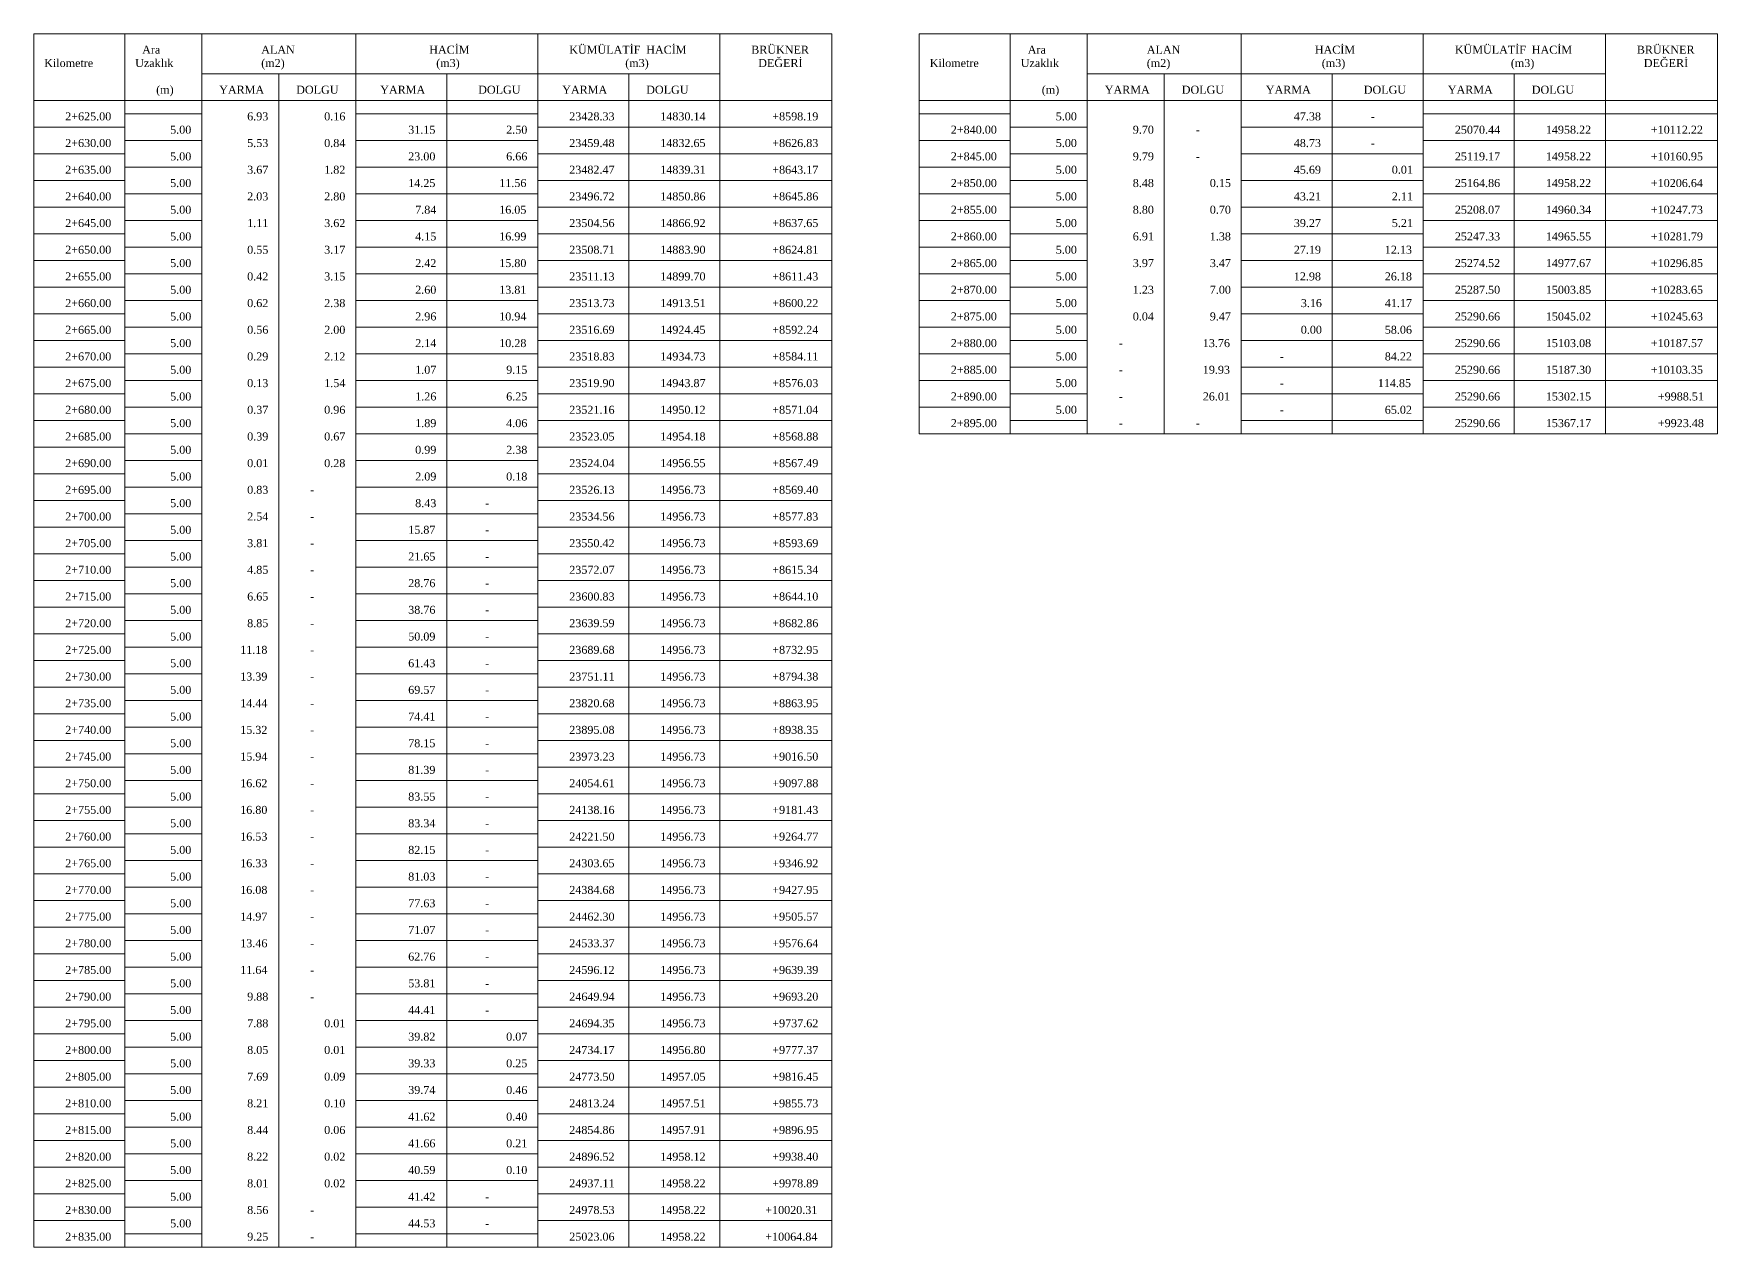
# Model space of a CAD drawing. Header units: metres. Extents: x 478603 to 489313, y 4282657 to 4289463.
# Drawn here: x 487408.7 to 487724.4, y 4288025 to 4288252.5 of the extents above; entities that cross this region are included whole.
import ezdxf

# ---------------------------------------------------------------- set-up
doc = ezdxf.new("R2010")
doc.units = ezdxf.units.M
for name, color, linetype, lineweight in [('TB_C', 96, 'Continuous', 0), ('TB_M', 18, 'Continuous', 0), ('TB_R', 1, 'Continuous', 0)]:
    doc.layers.add(name, color=color, linetype=linetype, lineweight=lineweight)
doc.styles.get("Standard").update_dxf_attribs({"font": 'times.ttf'})

msp = doc.modelspace()

# ---------------------------------------------------------------- linework, layer by layer
at = {"layer": 'TB_C'}
for p, q in [((487408.75, 4288252.51), (487558.37, 4288252.51)), ((487408.75, 4288252.51), (487408.75, 4288025.01)), ((487425.81, 4288252.51), (487425.81, 4288025.01)), ((487440.25, 4288252.51), (487440.25, 4288025.01)), ((487469.12, 4288252.51), (487469.12, 4288025.01)), ((487503.25, 4288252.51), (487503.25, 4288025.01)), ((487537.37, 4288252.51), (487537.37, 4288025.01)), ((487558.37, 4288252.51), (487558.37, 4288025.01)), ((487574.78, 4288252.51), (487724.41, 4288252.51)), ((487574.78, 4288252.51), (487574.78, 4288177.51)), ((487591.84, 4288252.51), (487591.84, 4288177.51)), ((487606.28, 4288252.51), (487606.28, 4288177.51)), ((487635.16, 4288252.51), (487635.16, 4288177.51)), ((487669.28, 4288252.51), (487669.28, 4288177.51)), ((487703.41, 4288252.51), (487703.41, 4288177.51)), ((487724.41, 4288252.51), (487724.41, 4288177.51)), ((487440.25, 4288245.01), (487537.37, 4288245.01)), ((487454.69, 4288245.01), (487454.69, 4288025.01)), ((487486.19, 4288245.01), (487486.19, 4288025.01)), ((487520.31, 4288245.01), (487520.31, 4288025.01)), ((487606.28, 4288245.01), (487703.41, 4288245.01)), ((487620.72, 4288245.01), (487620.72, 4288177.51)), ((487652.22, 4288245.01), (487652.22, 4288177.51)), ((487686.34, 4288245.01), (487686.34, 4288177.51)), ((487408.75, 4288240.01), (487558.37, 4288240.01)), ((487425.81, 4288237.51), (487440.25, 4288237.51)), ((487469.12, 4288237.51), (487503.25, 4288237.51)), ((487574.78, 4288240.01), (487724.41, 4288240.01)), ((487574.78, 4288237.51), (487591.84, 4288237.51)), ((487669.28, 4288237.51), (487724.41, 4288237.51)), ((487408.75, 4288235.01), (487425.81, 4288235.01)), ((487503.25, 4288235.01), (487558.37, 4288235.01)), ((487591.84, 4288235.01), (487606.28, 4288235.01)), ((487635.16, 4288235.01), (487669.28, 4288235.01)), ((487425.81, 4288232.51), (487440.25, 4288232.51)), ((487469.12, 4288232.51), (487503.25, 4288232.51)), ((487574.78, 4288232.51), (487591.84, 4288232.51)), ((487669.28, 4288232.51), (487724.41, 4288232.51)), ((487408.75, 4288230.01), (487425.81, 4288230.01)), ((487503.25, 4288230.01), (487558.37, 4288230.01)), ((487591.84, 4288230.01), (487606.28, 4288230.01)), ((487635.16, 4288230.01), (487669.28, 4288230.01)), ((487408.75, 4288225.01), (487425.81, 4288225.01)), ((487425.81, 4288227.51), (487440.25, 4288227.51)), ((487469.12, 4288227.51), (487503.25, 4288227.51)), ((487503.25, 4288225.01), (487558.37, 4288225.01)), ((487574.78, 4288227.51), (487591.84, 4288227.51)), ((487591.84, 4288225.01), (487606.28, 4288225.01)), ((487635.16, 4288225.01), (487669.28, 4288225.01)), ((487669.28, 4288227.51), (487724.41, 4288227.51)), ((487425.81, 4288222.51), (487440.25, 4288222.51)), ((487469.12, 4288222.51), (487503.25, 4288222.51)), ((487574.78, 4288222.51), (487591.84, 4288222.51)), ((487669.28, 4288222.51), (487724.41, 4288222.51)), ((487408.75, 4288220.01), (487425.81, 4288220.01)), ((487503.25, 4288220.01), (487558.37, 4288220.01)), ((487591.84, 4288220.01), (487606.28, 4288220.01)), ((487635.16, 4288220.01), (487669.28, 4288220.01)), ((487425.81, 4288217.51), (487440.25, 4288217.51)), ((487469.12, 4288217.51), (487503.25, 4288217.51)), ((487574.78, 4288217.51), (487591.84, 4288217.51)), ((487669.28, 4288217.51), (487724.41, 4288217.51)), ((487408.75, 4288215.01), (487425.81, 4288215.01)), ((487425.81, 4288212.51), (487440.25, 4288212.51)), ((487469.12, 4288212.51), (487503.25, 4288212.51)), ((487503.25, 4288215.01), (487558.37, 4288215.01)), ((487574.78, 4288212.51), (487591.84, 4288212.51)), ((487591.84, 4288215.01), (487606.28, 4288215.01)), ((487635.16, 4288215.01), (487669.28, 4288215.01)), ((487669.28, 4288212.51), (487724.41, 4288212.51)), ((487408.75, 4288210.01), (487425.81, 4288210.01)), ((487503.25, 4288210.01), (487558.37, 4288210.01)), ((487591.84, 4288210.01), (487606.28, 4288210.01)), ((487635.16, 4288210.01), (487669.28, 4288210.01)), ((487425.81, 4288207.51), (487440.25, 4288207.51)), ((487469.12, 4288207.51), (487503.25, 4288207.51)), ((487574.78, 4288207.51), (487591.84, 4288207.51)), ((487669.28, 4288207.51), (487724.41, 4288207.51)), ((487408.75, 4288205.01), (487425.81, 4288205.01)), ((487503.25, 4288205.01), (487558.37, 4288205.01)), ((487591.84, 4288205.01), (487606.28, 4288205.01)), ((487635.16, 4288205.01), (487669.28, 4288205.01)), ((487408.75, 4288200.01), (487425.81, 4288200.01)), ((487425.81, 4288202.51), (487440.25, 4288202.51)), ((487469.12, 4288202.51), (487503.25, 4288202.51)), ((487503.25, 4288200.01), (487558.37, 4288200.01)), ((487574.78, 4288202.51), (487591.84, 4288202.51)), ((487591.84, 4288200.01), (487606.28, 4288200.01)), ((487635.16, 4288200.01), (487669.28, 4288200.01)), ((487669.28, 4288202.51), (487724.41, 4288202.51)), ((487425.81, 4288197.51), (487440.25, 4288197.51)), ((487469.12, 4288197.51), (487503.25, 4288197.51)), ((487574.78, 4288197.51), (487591.84, 4288197.51)), ((487669.28, 4288197.51), (487724.41, 4288197.51)), ((487408.75, 4288195.01), (487425.81, 4288195.01)), ((487503.25, 4288195.01), (487558.37, 4288195.01)), ((487591.84, 4288195.01), (487606.28, 4288195.01)), ((487635.16, 4288195.01), (487669.28, 4288195.01)), ((487425.81, 4288192.51), (487440.25, 4288192.51)), ((487469.12, 4288192.51), (487503.25, 4288192.51)), ((487574.78, 4288192.51), (487591.84, 4288192.51)), ((487669.28, 4288192.51), (487724.41, 4288192.51)), ((487408.75, 4288190.01), (487425.81, 4288190.01)), ((487425.81, 4288187.51), (487440.25, 4288187.51)), ((487469.12, 4288187.51), (487503.25, 4288187.51)), ((487503.25, 4288190.01), (487558.37, 4288190.01)), ((487574.78, 4288187.51), (487591.84, 4288187.51)), ((487591.84, 4288190.01), (487606.28, 4288190.01)), ((487635.16, 4288190.01), (487669.28, 4288190.01)), ((487669.28, 4288187.51), (487724.41, 4288187.51)), ((487408.75, 4288185.01), (487425.81, 4288185.01)), ((487503.25, 4288185.01), (487558.37, 4288185.01)), ((487591.84, 4288185.01), (487606.28, 4288185.01)), ((487635.16, 4288185.01), (487669.28, 4288185.01)), ((487425.81, 4288182.51), (487440.25, 4288182.51)), ((487469.12, 4288182.51), (487503.25, 4288182.51)), ((487574.78, 4288182.51), (487591.84, 4288182.51)), ((487669.28, 4288182.51), (487724.41, 4288182.51)), ((487408.75, 4288180.01), (487425.81, 4288180.01)), ((487503.25, 4288180.01), (487558.37, 4288180.01)), ((487591.84, 4288180.01), (487606.28, 4288180.01)), ((487635.16, 4288180.01), (487669.28, 4288180.01)), ((487408.75, 4288175.01), (487425.81, 4288175.01)), ((487425.81, 4288177.51), (487440.25, 4288177.51)), ((487469.12, 4288177.51), (487503.25, 4288177.51)), ((487503.25, 4288175.01), (487558.37, 4288175.01)), ((487574.78, 4288177.51), (487724.41, 4288177.51)), ((487425.81, 4288172.51), (487440.25, 4288172.51)), ((487469.12, 4288172.51), (487503.25, 4288172.51)), ((487408.75, 4288170.01), (487425.81, 4288170.01)), ((487503.25, 4288170.01), (487558.37, 4288170.01)), ((487408.75, 4288165.01), (487425.81, 4288165.01)), ((487425.81, 4288167.51), (487440.25, 4288167.51)), ((487469.12, 4288167.51), (487503.25, 4288167.51)), ((487503.25, 4288165.01), (487558.37, 4288165.01)), ((487425.81, 4288162.51), (487440.25, 4288162.51)), ((487469.12, 4288162.51), (487503.25, 4288162.51)), ((487408.75, 4288160.01), (487425.81, 4288160.01)), ((487503.25, 4288160.01), (487558.37, 4288160.01)), ((487425.81, 4288157.51), (487440.25, 4288157.51)), ((487469.12, 4288157.51), (487503.25, 4288157.51)), ((487408.75, 4288155.01), (487425.81, 4288155.01)), ((487425.81, 4288152.51), (487440.25, 4288152.51)), ((487469.12, 4288152.51), (487503.25, 4288152.51)), ((487503.25, 4288155.01), (487558.37, 4288155.01)), ((487408.75, 4288150.01), (487425.81, 4288150.01)), ((487503.25, 4288150.01), (487558.37, 4288150.01)), ((487425.81, 4288147.51), (487440.25, 4288147.51)), ((487469.12, 4288147.51), (487503.25, 4288147.51)), ((487408.75, 4288145.01), (487425.81, 4288145.01)), ((487503.25, 4288145.01), (487558.37, 4288145.01)), ((487408.75, 4288140.01), (487425.81, 4288140.01)), ((487425.81, 4288142.51), (487440.25, 4288142.51)), ((487469.12, 4288142.51), (487503.25, 4288142.51)), ((487503.25, 4288140.01), (487558.37, 4288140.01)), ((487425.81, 4288137.51), (487440.25, 4288137.51)), ((487469.12, 4288137.51), (487503.25, 4288137.51)), ((487408.75, 4288135.01), (487425.81, 4288135.01)), ((487503.25, 4288135.01), (487558.37, 4288135.01)), ((487425.81, 4288132.51), (487440.25, 4288132.51)), ((487469.12, 4288132.51), (487503.25, 4288132.51)), ((487408.75, 4288130.01), (487425.81, 4288130.01)), ((487425.81, 4288127.51), (487440.25, 4288127.51)), ((487469.12, 4288127.51), (487503.25, 4288127.51)), ((487503.25, 4288130.01), (487558.37, 4288130.01)), ((487408.75, 4288125.01), (487425.81, 4288125.01)), ((487503.25, 4288125.01), (487558.37, 4288125.01)), ((487425.81, 4288122.51), (487440.25, 4288122.51)), ((487469.12, 4288122.51), (487503.25, 4288122.51)), ((487408.75, 4288120.01), (487425.81, 4288120.01)), ((487503.25, 4288120.01), (487558.37, 4288120.01)), ((487408.75, 4288115.01), (487425.81, 4288115.01)), ((487425.81, 4288117.51), (487440.25, 4288117.51)), ((487469.12, 4288117.51), (487503.25, 4288117.51)), ((487503.25, 4288115.01), (487558.37, 4288115.01)), ((487425.81, 4288112.51), (487440.25, 4288112.51)), ((487469.12, 4288112.51), (487503.25, 4288112.51)), ((487408.75, 4288110.01), (487425.81, 4288110.01)), ((487503.25, 4288110.01), (487558.37, 4288110.01)), ((487408.75, 4288105.01), (487425.81, 4288105.01)), ((487425.81, 4288107.51), (487440.25, 4288107.51)), ((487469.12, 4288107.51), (487503.25, 4288107.51)), ((487503.25, 4288105.01), (487558.37, 4288105.01)), ((487425.81, 4288102.51), (487440.25, 4288102.51)), ((487469.12, 4288102.51), (487503.25, 4288102.51)), ((487408.75, 4288100.01), (487425.81, 4288100.01)), ((487503.25, 4288100.01), (487558.37, 4288100.01)), ((487425.81, 4288097.51), (487440.25, 4288097.51)), ((487469.12, 4288097.51), (487503.25, 4288097.51)), ((487408.75, 4288095.01), (487425.81, 4288095.01)), ((487425.81, 4288092.51), (487440.25, 4288092.51)), ((487469.12, 4288092.51), (487503.25, 4288092.51)), ((487503.25, 4288095.01), (487558.37, 4288095.01)), ((487408.75, 4288090.01), (487425.81, 4288090.01)), ((487503.25, 4288090.01), (487558.37, 4288090.01)), ((487425.81, 4288087.51), (487440.25, 4288087.51)), ((487469.12, 4288087.51), (487503.25, 4288087.51)), ((487408.75, 4288085.01), (487425.81, 4288085.01)), ((487503.25, 4288085.01), (487558.37, 4288085.01)), ((487408.75, 4288080.01), (487425.81, 4288080.01)), ((487425.81, 4288082.51), (487440.25, 4288082.51)), ((487469.12, 4288082.51), (487503.25, 4288082.51)), ((487503.25, 4288080.01), (487558.37, 4288080.01)), ((487425.81, 4288077.51), (487440.25, 4288077.51)), ((487469.12, 4288077.51), (487503.25, 4288077.51)), ((487408.75, 4288075.01), (487425.81, 4288075.01)), ((487503.25, 4288075.01), (487558.37, 4288075.01)), ((487425.81, 4288072.51), (487440.25, 4288072.51)), ((487469.12, 4288072.51), (487503.25, 4288072.51)), ((487408.75, 4288070.01), (487425.81, 4288070.01)), ((487425.81, 4288067.51), (487440.25, 4288067.51)), ((487469.12, 4288067.51), (487503.25, 4288067.51)), ((487503.25, 4288070.01), (487558.37, 4288070.01)), ((487408.75, 4288065.01), (487425.81, 4288065.01)), ((487503.25, 4288065.01), (487558.37, 4288065.01)), ((487425.81, 4288062.51), (487440.25, 4288062.51)), ((487469.12, 4288062.51), (487503.25, 4288062.51)), ((487408.75, 4288060.01), (487425.81, 4288060.01)), ((487503.25, 4288060.01), (487558.37, 4288060.01)), ((487408.75, 4288055.01), (487425.81, 4288055.01)), ((487425.81, 4288057.51), (487440.25, 4288057.51)), ((487469.12, 4288057.51), (487503.25, 4288057.51)), ((487503.25, 4288055.01), (487558.37, 4288055.01)), ((487425.81, 4288052.51), (487440.25, 4288052.51)), ((487469.12, 4288052.51), (487503.25, 4288052.51)), ((487408.75, 4288050.01), (487425.81, 4288050.01)), ((487503.25, 4288050.01), (487558.37, 4288050.01)), ((487408.75, 4288045.01), (487425.81, 4288045.01)), ((487425.81, 4288047.51), (487440.25, 4288047.51)), ((487469.12, 4288047.51), (487503.25, 4288047.51)), ((487503.25, 4288045.01), (487558.37, 4288045.01)), ((487425.81, 4288042.51), (487440.25, 4288042.51)), ((487469.12, 4288042.51), (487503.25, 4288042.51)), ((487408.75, 4288040.01), (487425.81, 4288040.01)), ((487503.25, 4288040.01), (487558.37, 4288040.01)), ((487425.81, 4288037.51), (487440.25, 4288037.51)), ((487469.12, 4288037.51), (487503.25, 4288037.51)), ((487408.75, 4288035.01), (487425.81, 4288035.01)), ((487425.81, 4288032.51), (487440.25, 4288032.51)), ((487469.12, 4288032.51), (487503.25, 4288032.51)), ((487503.25, 4288035.01), (487558.37, 4288035.01)), ((487408.75, 4288030.01), (487425.81, 4288030.01)), ((487503.25, 4288030.01), (487558.37, 4288030.01)), ((487425.81, 4288027.51), (487440.25, 4288027.51)), ((487469.12, 4288027.51), (487503.25, 4288027.51)), ((487408.75, 4288025.01), (487558.37, 4288025.01))]:
    msp.add_line(p, q, dxfattribs=at)

# ---------------------------------------------------------------- texts
at = {"layer": 'TB_M'}
for s, p in [('Ara', (487429.09, 4288248.76)), ('ALAN', (487451.41, 4288248.76)), ('HACİM', (487482.91, 4288248.76)), ('KÜMÜLATİF', (487509.16, 4288248.76)), ('HACİM', (487523.59, 4288248.76)), ('BRÜKNER', (487543.28, 4288248.76)), ('Ara', (487595.12, 4288248.76)), ('ALAN', (487617.44, 4288248.76)), ('HACİM', (487648.94, 4288248.76)), ('KÜMÜLATİF', (487675.19, 4288248.76)), ('HACİM', (487689.62, 4288248.76)), ('BRÜKNER', (487709.31, 4288248.76)), ('Kilometre', (487410.72, 4288246.26)), ('Uzaklık', (487427.78, 4288246.26)), ('(m2)', (487451.41, 4288246.26)), ('(m3)', (487484.22, 4288246.26)), ('(m3)', (487519.66, 4288246.26)), ('DEĞERİ', (487544.59, 4288246.26)), ('Kilometre', (487576.75, 4288246.26)), ('Uzaklık', (487593.81, 4288246.26)), ('(m2)', (487617.44, 4288246.26)), ('(m3)', (487650.25, 4288246.26)), ('(m3)', (487685.69, 4288246.26)), ('DEĞERİ', (487710.62, 4288246.26)), ('(m)', (487431.72, 4288241.26)), ('YARMA', (487443.53, 4288241.26)), ('DOLGU', (487457.97, 4288241.26)), ('YARMA', (487473.72, 4288241.26)), ('DOLGU', (487492.09, 4288241.26)), ('YARMA', (487507.84, 4288241.26)), ('DOLGU', (487523.59, 4288241.26)), ('(m)', (487597.75, 4288241.26)), ('YARMA', (487609.56, 4288241.26)), ('DOLGU', (487624, 4288241.26)), ('YARMA', (487639.75, 4288241.26)), ('DOLGU', (487658.12, 4288241.26)), ('YARMA', (487673.87, 4288241.26)), ('DOLGU', (487689.62, 4288241.26)), ('2+625.00', (487414.66, 4288236.26)), ('2+840.00', (487580.69, 4288233.76)), ('-', (487626.62, 4288233.76)), ('-', (487659.44, 4288236.26)), ('2+630.00', (487414.66, 4288231.26)), ('-', (487659.44, 4288231.26)), ('2+845.00', (487580.69, 4288228.76)), ('-', (487626.62, 4288228.76)), ('2+635.00', (487414.66, 4288226.26)), ('2+850.00', (487580.69, 4288223.76)), ('2+640.00', (487414.66, 4288221.26)), ('2+855.00', (487580.69, 4288218.76)), ('2+645.00', (487414.66, 4288216.26)), ('2+650.00', (487414.66, 4288211.26)), ('2+860.00', (487580.69, 4288213.76)), ('2+865.00', (487580.69, 4288208.76)), ('2+655.00', (487414.66, 4288206.26)), ('2+660.00', (487414.66, 4288201.26)), ('2+870.00', (487580.69, 4288203.76)), ('2+875.00', (487580.69, 4288198.76)), ('2+665.00', (487414.66, 4288196.26)), ('2+880.00', (487580.69, 4288193.76)), ('-', (487612.19, 4288193.76)), ('2+670.00', (487414.66, 4288191.26)), ('2+885.00', (487580.69, 4288188.76)), ('-', (487642.37, 4288191.26)), ('2+675.00', (487414.66, 4288186.26)), ('-', (487612.19, 4288188.76)), ('2+890.00', (487580.69, 4288183.76)), ('-', (487612.19, 4288183.76)), ('-', (487642.37, 4288186.26)), ('2+680.00', (487414.66, 4288181.26)), ('-', (487642.37, 4288181.26)), ('2+685.00', (487414.66, 4288176.26)), ('2+895.00', (487580.69, 4288178.76)), ('-', (487612.19, 4288178.76)), ('-', (487626.62, 4288178.76)), ('2+690.00', (487414.66, 4288171.26)), ('2+695.00', (487414.66, 4288166.26)), ('-', (487460.59, 4288166.26)), ('2+700.00', (487414.66, 4288161.26)), ('-', (487460.59, 4288161.26)), ('-', (487493.41, 4288163.76)), ('-', (487493.41, 4288158.76)), ('2+705.00', (487414.66, 4288156.26)), ('-', (487460.59, 4288156.26)), ('2+710.00', (487414.66, 4288151.26)), ('-', (487493.41, 4288153.76)), ('-', (487460.59, 4288151.26)), ('-', (487493.41, 4288148.76)), ('2+715.00', (487414.66, 4288146.26)), ('-', (487460.59, 4288146.26)), ('-', (487493.41, 4288143.76)), ('2+720.00', (487414.66, 4288141.26)), ('-', (487460.59, 4288141.26)), ('2+725.00', (487414.66, 4288136.26)), ('-', (487460.59, 4288136.26)), ('-', (487493.41, 4288138.76)), ('-', (487493.41, 4288133.76)), ('2+730.00', (487414.66, 4288131.26)), ('-', (487460.59, 4288131.26)), ('2+735.00', (487414.66, 4288126.26)), ('-', (487493.41, 4288128.76)), ('-', (487460.59, 4288126.26)), ('-', (487493.41, 4288123.76)), ('2+740.00', (487414.66, 4288121.26)), ('-', (487460.59, 4288121.26)), ('2+745.00', (487414.66, 4288116.26)), ('-', (487493.41, 4288118.76)), ('-', (487460.59, 4288116.26)), ('2+750.00', (487414.66, 4288111.26)), ('-', (487460.59, 4288111.26)), ('-', (487493.41, 4288113.76)), ('-', (487493.41, 4288108.76)), ('2+755.00', (487414.66, 4288106.26)), ('-', (487460.59, 4288106.26)), ('2+760.00', (487414.66, 4288101.26)), ('-', (487460.59, 4288101.26)), ('-', (487493.41, 4288103.76)), ('-', (487493.41, 4288098.76)), ('2+765.00', (487414.66, 4288096.26)), ('-', (487460.59, 4288096.26)), ('2+770.00', (487414.66, 4288091.26)), ('-', (487493.41, 4288093.76)), ('-', (487460.59, 4288091.26)), ('-', (487493.41, 4288088.76)), ('2+775.00', (487414.66, 4288086.26)), ('-', (487460.59, 4288086.26)), ('-', (487493.41, 4288083.76)), ('2+780.00', (487414.66, 4288081.26)), ('-', (487460.59, 4288081.26)), ('2+785.00', (487414.66, 4288076.26)), ('-', (487460.59, 4288076.26)), ('-', (487493.41, 4288078.76)), ('-', (487493.41, 4288073.76)), ('2+790.00', (487414.66, 4288071.26)), ('-', (487460.59, 4288071.26)), ('2+795.00', (487414.66, 4288066.26)), ('-', (487493.41, 4288068.76)), ('2+800.00', (487414.66, 4288061.26)), ('2+805.00', (487414.66, 4288056.26)), ('2+810.00', (487414.66, 4288051.26)), ('2+815.00', (487414.66, 4288046.26)), ('2+820.00', (487414.66, 4288041.26)), ('2+825.00', (487414.66, 4288036.26)), ('2+830.00', (487414.66, 4288031.26)), ('-', (487493.41, 4288033.76)), ('-', (487460.59, 4288031.26)), ('-', (487493.41, 4288028.76)), ('2+835.00', (487414.66, 4288026.26)), ('-', (487460.59, 4288026.26))]:
    msp.add_text(s, height=1.5, dxfattribs=at).set_placement(p)
at = {"layer": 'TB_R'}
for s, p in [('6.93', (487448.78, 4288236.26)), ('0.16', (487463.22, 4288236.26)), ('23428.33', (487509.16, 4288236.26)), ('14830.14', (487526.22, 4288236.26)), ('+8598.19', (487547.22, 4288236.26)), ('5.00', (487600.37, 4288236.26)), ('47.38', (487645, 4288236.26)), ('5.00', (487434.34, 4288233.76)), ('31.15', (487478.97, 4288233.76)), ('2.50', (487497.34, 4288233.76)), ('9.70', (487614.81, 4288233.76)), ('25070.44', (487675.19, 4288233.76)), ('14958.22', (487692.25, 4288233.76)), ('+10112.22', (487711.94, 4288233.76)), ('5.53', (487448.78, 4288231.26)), ('0.84', (487463.22, 4288231.26)), ('23459.48', (487509.16, 4288231.26)), ('14832.65', (487526.22, 4288231.26)), ('+8626.83', (487547.22, 4288231.26)), ('5.00', (487600.37, 4288231.26)), ('48.73', (487645, 4288231.26)), ('5.00', (487434.34, 4288228.76)), ('23.00', (487478.97, 4288228.76)), ('6.66', (487497.34, 4288228.76)), ('9.79', (487614.81, 4288228.76)), ('25119.17', (487675.19, 4288228.76)), ('14958.22', (487692.25, 4288228.76)), ('+10160.95', (487711.94, 4288228.76)), ('5.00', (487434.34, 4288223.76)), ('3.67', (487448.78, 4288226.26)), ('1.82', (487463.22, 4288226.26)), ('14.25', (487478.97, 4288223.76)), ('11.56', (487496.03, 4288223.76)), ('23482.47', (487509.16, 4288226.26)), ('14839.31', (487526.22, 4288226.26)), ('+8643.17', (487547.22, 4288226.26)), ('5.00', (487600.37, 4288226.26)), ('8.48', (487614.81, 4288223.76)), ('0.15', (487629.25, 4288223.76)), ('45.69', (487645, 4288226.26)), ('0.01', (487663.37, 4288226.26)), ('25164.86', (487675.19, 4288223.76)), ('14958.22', (487692.25, 4288223.76)), ('+10206.64', (487711.94, 4288223.76)), ('2.03', (487448.78, 4288221.26)), ('2.80', (487463.22, 4288221.26)), ('23496.72', (487509.16, 4288221.26)), ('14850.86', (487526.22, 4288221.26)), ('+8645.86', (487547.22, 4288221.26)), ('5.00', (487600.37, 4288221.26)), ('43.21', (487645, 4288221.26)), ('2.11', (487663.37, 4288221.26)), ('5.00', (487434.34, 4288218.76)), ('7.84', (487480.28, 4288218.76)), ('16.05', (487496.03, 4288218.76)), ('8.80', (487614.81, 4288218.76)), ('0.70', (487629.25, 4288218.76)), ('25208.07', (487675.19, 4288218.76)), ('14960.34', (487692.25, 4288218.76)), ('+10247.73', (487711.94, 4288218.76)), ('1.11', (487448.78, 4288216.26)), ('3.62', (487463.22, 4288216.26)), ('23504.56', (487509.16, 4288216.26)), ('14866.92', (487526.22, 4288216.26)), ('+8637.65', (487547.22, 4288216.26)), ('5.00', (487600.37, 4288216.26)), ('39.27', (487645, 4288216.26)), ('5.21', (487663.37, 4288216.26)), ('5.00', (487434.34, 4288213.76)), ('0.55', (487448.78, 4288211.26)), ('3.17', (487463.22, 4288211.26)), ('4.15', (487480.28, 4288213.76)), ('16.99', (487496.03, 4288213.76)), ('23508.71', (487509.16, 4288211.26)), ('14883.90', (487526.22, 4288211.26)), ('+8624.81', (487547.22, 4288211.26)), ('5.00', (487600.37, 4288211.26)), ('6.91', (487614.81, 4288213.76)), ('1.38', (487629.25, 4288213.76)), ('27.19', (487645, 4288211.26)), ('12.13', (487662.06, 4288211.26)), ('25247.33', (487675.19, 4288213.76)), ('14965.55', (487692.25, 4288213.76)), ('+10281.79', (487711.94, 4288213.76)), ('5.00', (487434.34, 4288208.76)), ('2.42', (487480.28, 4288208.76)), ('15.80', (487496.03, 4288208.76)), ('3.97', (487614.81, 4288208.76)), ('3.47', (487629.25, 4288208.76)), ('25274.52', (487675.19, 4288208.76)), ('14977.67', (487692.25, 4288208.76)), ('+10296.85', (487711.94, 4288208.76)), ('0.42', (487448.78, 4288206.26)), ('3.15', (487463.22, 4288206.26)), ('23511.13', (487509.16, 4288206.26)), ('14899.70', (487526.22, 4288206.26)), ('+8611.43', (487547.22, 4288206.26)), ('5.00', (487600.37, 4288206.26)), ('12.98', (487645, 4288206.26)), ('26.18', (487662.06, 4288206.26)), ('5.00', (487434.34, 4288203.76)), ('0.62', (487448.78, 4288201.26)), ('2.38', (487463.22, 4288201.26)), ('2.60', (487480.28, 4288203.76)), ('13.81', (487496.03, 4288203.76)), ('+8600.22', (487547.22, 4288201.26)), ('5.00', (487600.37, 4288201.26)), ('1.23', (487614.81, 4288203.76)), ('7.00', (487629.25, 4288203.76)), ('25287.50', (487675.19, 4288203.76)), ('15003.85', (487692.25, 4288203.76)), ('+10283.65', (487711.94, 4288203.76)), ('5.00', (487434.34, 4288198.76)), ('2.96', (487480.28, 4288198.76)), ('10.94', (487496.03, 4288198.76)), ('23513.73', (487509.16, 4288201.26)), ('14913.51', (487526.22, 4288201.26)), ('0.04', (487614.81, 4288198.76)), ('9.47', (487629.25, 4288198.76)), ('3.16', (487646.31, 4288201.26)), ('41.17', (487662.06, 4288201.26)), ('25290.66', (487675.19, 4288198.76)), ('15045.02', (487692.25, 4288198.76)), ('+10245.63', (487711.94, 4288198.76)), ('0.56', (487448.78, 4288196.26)), ('2.00', (487463.22, 4288196.26)), ('23516.69', (487509.16, 4288196.26)), ('14924.45', (487526.22, 4288196.26)), ('+8592.24', (487547.22, 4288196.26)), ('5.00', (487600.37, 4288196.26)), ('0.00', (487646.31, 4288196.26)), ('58.06', (487662.06, 4288196.26)), ('5.00', (487434.34, 4288193.76)), ('2.14', (487480.28, 4288193.76)), ('10.28', (487496.03, 4288193.76)), ('13.76', (487627.94, 4288193.76)), ('25290.66', (487675.19, 4288193.76)), ('15103.08', (487692.25, 4288193.76)), ('+10187.57', (487711.94, 4288193.76)), ('5.00', (487434.34, 4288188.76)), ('0.29', (487448.78, 4288191.26)), ('2.12', (487463.22, 4288191.26)), ('1.07', (487480.28, 4288188.76)), ('9.15', (487497.34, 4288188.76)), ('23518.83', (487509.16, 4288191.26)), ('14934.73', (487526.22, 4288191.26)), ('+8584.11', (487547.22, 4288191.26)), ('5.00', (487600.37, 4288191.26)), ('19.93', (487627.94, 4288188.76)), ('84.22', (487662.06, 4288191.26)), ('25290.66', (487675.19, 4288188.76)), ('15187.30', (487692.25, 4288188.76)), ('+10103.35', (487711.94, 4288188.76)), ('0.13', (487448.78, 4288186.26)), ('1.54', (487463.22, 4288186.26)), ('23519.90', (487509.16, 4288186.26)), ('14943.87', (487526.22, 4288186.26)), ('+8576.03', (487547.22, 4288186.26)), ('5.00', (487600.37, 4288186.26)), ('114.85', (487660.75, 4288186.26)), ('5.00', (487434.34, 4288183.76)), ('1.26', (487480.28, 4288183.76)), ('6.25', (487497.34, 4288183.76)), ('26.01', (487627.94, 4288183.76)), ('25290.66', (487675.19, 4288183.76)), ('15302.15', (487692.25, 4288183.76)), ('+9988.51', (487713.25, 4288183.76)), ('0.37', (487448.78, 4288181.26)), ('0.96', (487463.22, 4288181.26)), ('23521.16', (487509.16, 4288181.26)), ('14950.12', (487526.22, 4288181.26)), ('+8571.04', (487547.22, 4288181.26)), ('5.00', (487600.37, 4288181.26)), ('65.02', (487662.06, 4288181.26)), ('5.00', (487434.34, 4288178.76)), ('0.39', (487448.78, 4288176.26)), ('0.67', (487463.22, 4288176.26)), ('1.89', (487480.28, 4288178.76)), ('4.06', (487497.34, 4288178.76)), ('23523.05', (487509.16, 4288176.26)), ('14954.18', (487526.22, 4288176.26)), ('+8568.88', (487547.22, 4288176.26)), ('25290.66', (487675.19, 4288178.76)), ('15367.17', (487692.25, 4288178.76)), ('+9923.48', (487713.25, 4288178.76)), ('5.00', (487434.34, 4288173.76)), ('0.99', (487480.28, 4288173.76)), ('2.38', (487497.34, 4288173.76)), ('0.01', (487448.78, 4288171.26)), ('0.28', (487463.22, 4288171.26)), ('23524.04', (487509.16, 4288171.26)), ('14956.55', (487526.22, 4288171.26)), ('+8567.49', (487547.22, 4288171.26)), ('5.00', (487434.34, 4288168.76)), ('2.09', (487480.28, 4288168.76)), ('0.18', (487497.34, 4288168.76)), ('5.00', (487434.34, 4288163.76)), ('0.83', (487448.78, 4288166.26)), ('8.43', (487480.28, 4288163.76)), ('23526.13', (487509.16, 4288166.26)), ('14956.73', (487526.22, 4288166.26)), ('+8569.40', (487547.22, 4288166.26)), ('2.54', (487448.78, 4288161.26)), ('23534.56', (487509.16, 4288161.26)), ('14956.73', (487526.22, 4288161.26)), ('+8577.83', (487547.22, 4288161.26)), ('5.00', (487434.34, 4288158.76)), ('15.87', (487478.97, 4288158.76)), ('3.81', (487448.78, 4288156.26)), ('23550.42', (487509.16, 4288156.26)), ('14956.73', (487526.22, 4288156.26)), ('+8593.69', (487547.22, 4288156.26)), ('5.00', (487434.34, 4288153.76)), ('4.85', (487448.78, 4288151.26)), ('21.65', (487478.97, 4288153.76)), ('23572.07', (487509.16, 4288151.26)), ('14956.73', (487526.22, 4288151.26)), ('+8615.34', (487547.22, 4288151.26)), ('5.00', (487434.34, 4288148.76)), ('28.76', (487478.97, 4288148.76)), ('6.65', (487448.78, 4288146.26)), ('23600.83', (487509.16, 4288146.26)), ('14956.73', (487526.22, 4288146.26)), ('+8644.10', (487547.22, 4288146.26)), ('5.00', (487434.34, 4288143.76)), ('38.76', (487478.97, 4288143.76)), ('5.00', (487434.34, 4288138.76)), ('8.85', (487448.78, 4288141.26)), ('50.09', (487478.97, 4288138.76)), ('23639.59', (487509.16, 4288141.26)), ('14956.73', (487526.22, 4288141.26)), ('+8682.86', (487547.22, 4288141.26)), ('11.18', (487447.47, 4288136.26)), ('23689.68', (487509.16, 4288136.26)), ('14956.73', (487526.22, 4288136.26)), ('+8732.95', (487547.22, 4288136.26)), ('5.00', (487434.34, 4288133.76)), ('61.43', (487478.97, 4288133.76)), ('5.00', (487434.34, 4288128.76)), ('13.39', (487447.47, 4288131.26)), ('69.57', (487478.97, 4288128.76)), ('23751.11', (487509.16, 4288131.26)), ('14956.73', (487526.22, 4288131.26)), ('+8794.38', (487547.22, 4288131.26)), ('14.44', (487447.47, 4288126.26)), ('23820.68', (487509.16, 4288126.26)), ('14956.73', (487526.22, 4288126.26)), ('+8863.95', (487547.22, 4288126.26)), ('5.00', (487434.34, 4288123.76)), ('74.41', (487478.97, 4288123.76)), ('15.32', (487447.47, 4288121.26)), ('23895.08', (487509.16, 4288121.26)), ('14956.73', (487526.22, 4288121.26)), ('+8938.35', (487547.22, 4288121.26)), ('5.00', (487434.34, 4288118.76)), ('15.94', (487447.47, 4288116.26)), ('78.15', (487478.97, 4288118.76)), ('23973.23', (487509.16, 4288116.26)), ('14956.73', (487526.22, 4288116.26)), ('+9016.50', (487547.22, 4288116.26)), ('5.00', (487434.34, 4288113.76)), ('81.39', (487478.97, 4288113.76)), ('16.62', (487447.47, 4288111.26)), ('24054.61', (487509.16, 4288111.26)), ('14956.73', (487526.22, 4288111.26)), ('+9097.88', (487547.22, 4288111.26)), ('5.00', (487434.34, 4288108.76)), ('83.55', (487478.97, 4288108.76)), ('5.00', (487434.34, 4288103.76)), ('16.80', (487447.47, 4288106.26)), ('83.34', (487478.97, 4288103.76)), ('24138.16', (487509.16, 4288106.26)), ('14956.73', (487526.22, 4288106.26)), ('+9181.43', (487547.22, 4288106.26)), ('16.53', (487447.47, 4288101.26)), ('24221.50', (487509.16, 4288101.26)), ('14956.73', (487526.22, 4288101.26)), ('+9264.77', (487547.22, 4288101.26)), ('5.00', (487434.34, 4288098.76)), ('82.15', (487478.97, 4288098.76)), ('16.33', (487447.47, 4288096.26)), ('24303.65', (487509.16, 4288096.26)), ('14956.73', (487526.22, 4288096.26)), ('+9346.92', (487547.22, 4288096.26)), ('5.00', (487434.34, 4288093.76)), ('16.08', (487447.47, 4288091.26)), ('81.03', (487478.97, 4288093.76)), ('24384.68', (487509.16, 4288091.26)), ('14956.73', (487526.22, 4288091.26)), ('+9427.95', (487547.22, 4288091.26)), ('5.00', (487434.34, 4288088.76)), ('77.63', (487478.97, 4288088.76)), ('14.97', (487447.47, 4288086.26)), ('24462.30', (487509.16, 4288086.26)), ('14956.73', (487526.22, 4288086.26)), ('+9505.57', (487547.22, 4288086.26)), ('5.00', (487434.34, 4288083.76)), ('71.07', (487478.97, 4288083.76)), ('5.00', (487434.34, 4288078.76)), ('13.46', (487447.47, 4288081.26)), ('62.76', (487478.97, 4288078.76)), ('24533.37', (487509.16, 4288081.26)), ('14956.73', (487526.22, 4288081.26)), ('+9576.64', (487547.22, 4288081.26)), ('11.64', (487447.47, 4288076.26)), ('24596.12', (487509.16, 4288076.26)), ('14956.73', (487526.22, 4288076.26)), ('+9639.39', (487547.22, 4288076.26)), ('5.00', (487434.34, 4288073.76)), ('53.81', (487478.97, 4288073.76)), ('5.00', (487434.34, 4288068.76)), ('9.88', (487448.78, 4288071.26)), ('44.41', (487478.97, 4288068.76)), ('24649.94', (487509.16, 4288071.26)), ('14956.73', (487526.22, 4288071.26)), ('+9693.20', (487547.22, 4288071.26)), ('7.88', (487448.78, 4288066.26)), ('0.01', (487463.22, 4288066.26)), ('24694.35', (487509.16, 4288066.26)), ('14956.73', (487526.22, 4288066.26)), ('+9737.62', (487547.22, 4288066.26)), ('5.00', (487434.34, 4288063.76)), ('39.82', (487478.97, 4288063.76)), ('0.07', (487497.34, 4288063.76)), ('8.05', (487448.78, 4288061.26)), ('0.01', (487463.22, 4288061.26)), ('24734.17', (487509.16, 4288061.26)), ('14956.80', (487526.22, 4288061.26)), ('+9777.37', (487547.22, 4288061.26)), ('5.00', (487434.34, 4288058.76)), ('7.69', (487448.78, 4288056.26)), ('0.09', (487463.22, 4288056.26)), ('39.33', (487478.97, 4288058.76)), ('0.25', (487497.34, 4288058.76)), ('24773.50', (487509.16, 4288056.26)), ('14957.05', (487526.22, 4288056.26)), ('+9816.45', (487547.22, 4288056.26)), ('5.00', (487434.34, 4288053.76)), ('39.74', (487478.97, 4288053.76)), ('0.46', (487497.34, 4288053.76)), ('8.21', (487448.78, 4288051.26)), ('0.10', (487463.22, 4288051.26)), ('24813.24', (487509.16, 4288051.26)), ('14957.51', (487526.22, 4288051.26)), ('+9855.73', (487547.22, 4288051.26)), ('5.00', (487434.34, 4288048.76)), ('41.62', (487478.97, 4288048.76)), ('0.40', (487497.34, 4288048.76)), ('5.00', (487434.34, 4288043.76)), ('8.44', (487448.78, 4288046.26)), ('0.06', (487463.22, 4288046.26)), ('41.66', (487478.97, 4288043.76)), ('0.21', (487497.34, 4288043.76)), ('24854.86', (487509.16, 4288046.26)), ('14957.91', (487526.22, 4288046.26)), ('+9896.95', (487547.22, 4288046.26)), ('8.22', (487448.78, 4288041.26)), ('0.02', (487463.22, 4288041.26)), ('24896.52', (487509.16, 4288041.26)), ('14958.12', (487526.22, 4288041.26)), ('+9938.40', (487547.22, 4288041.26)), ('5.00', (487434.34, 4288038.76)), ('40.59', (487478.97, 4288038.76)), ('0.10', (487497.34, 4288038.76)), ('8.01', (487448.78, 4288036.26)), ('0.02', (487463.22, 4288036.26)), ('24937.11', (487509.16, 4288036.26)), ('14958.22', (487526.22, 4288036.26)), ('+9978.89', (487547.22, 4288036.26)), ('5.00', (487434.34, 4288033.76)), ('8.56', (487448.78, 4288031.26)), ('41.42', (487478.97, 4288033.76)), ('24978.53', (487509.16, 4288031.26)), ('14958.22', (487526.22, 4288031.26)), ('+10020.31', (487545.91, 4288031.26)), ('5.00', (487434.34, 4288028.76)), ('44.53', (487478.97, 4288028.76)), ('9.25', (487448.78, 4288026.26)), ('25023.06', (487509.16, 4288026.26)), ('14958.22', (487526.22, 4288026.26)), ('+10064.84', (487545.91, 4288026.26))]:
    msp.add_text(s, height=1.5, dxfattribs=at).set_placement(p)

doc.saveas('drawing.dxf')
